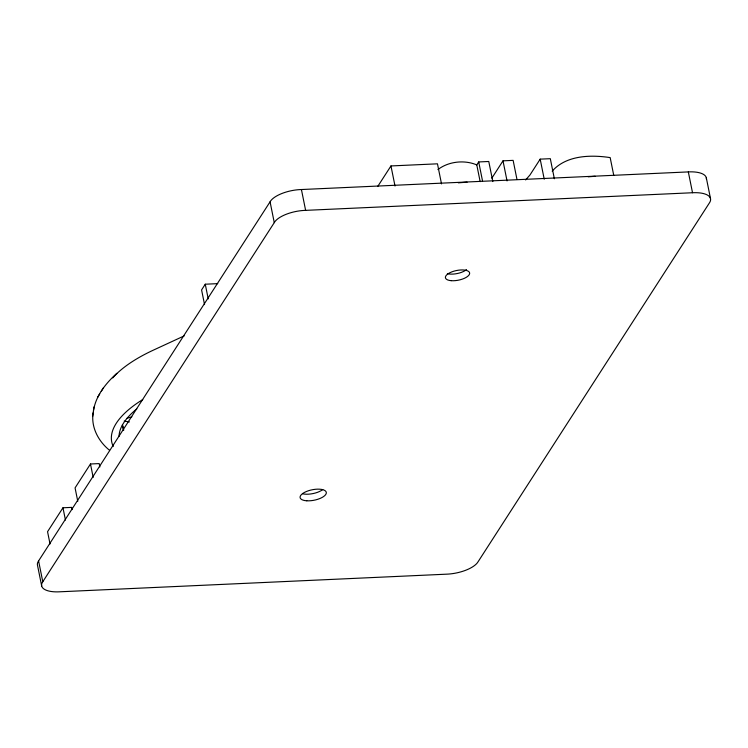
<?xml version="1.0" encoding="UTF-8"?>
<svg xmlns="http://www.w3.org/2000/svg" width="748" height="748" viewBox="0 0 748 748"><rect width="100%" height="100%" fill="white"/><g stroke="black" fill="none" stroke-linecap="round" stroke-linejoin="round"><path stroke-width="1.12" d="M93.481 410.661C95.781 395.72 105.917 383.257 116.819 373.317M109.535 450.259C98.465 441.423 90.817 427.145 93.154 412.784M92.621 416.552L94.005 406.949M97.623 397.347L99.746 393.859M101.27 391.335L103.308 387.969M217.733 283.642L205.261 284.212L201.586 289.915L204.55 304.614M99.858 466.939L99.175 463.592L90.48 463.984L75.071 487.892L77.773 501.291M72.117 509.622L71.668 507.387L62.963 507.78L47.554 531.688L50.032 543.964M41.673 585.974L37.475 565.142A25.011 9.976 -11.4 0 1 38.587 560.907L270.075 201.81A24.544 9.789 -11.4 0 1 301.425 189.534L688.328 171.909A25.254 10.07 -11.4 0 1 706.402 179.109M42.786 581.729L274.273 222.633A24.544 9.789 -11.4 0 1 305.623 210.366L692.526 192.741A25.254 10.07 -11.4 0 1 709.478 202.811L477.981 561.907A25.17 10.042 -11.4 0 1 446.631 574.174L59.728 591.799A25.011 9.976 -11.4 0 1 42.786 581.729L38.587 560.907M377.74 186.448L390.961 165.944L437.468 163.821L441.516 183.905M480.16 181.642L476.785 164.906L478.701 161.942L488.771 161.484L492.82 181.568M491.857 178.118L503.002 160.839L513.128 160.371L516.952 179.342M554.361 178.763L550.313 158.679L540.187 159.146L529.967 174.995L525.629 179.95M552.174 171.161C566.208 155.229 590.565 154.63 610.172 157.604L613.771 175.453M437.907 169.572C448.566 161.409 464.377 159.661 476.785 164.906M184.186 335.899L153.452 350.101A121.213 48.34 -11.4 0 0 112.724 377.918M127.029 418.282L131.872 416.804M458.337 182.839L467.089 182.157M588.199 176.818L595.146 176.276M129.413 421.928L124.187 421.087M706.308 177.762L710.507 198.585M688.328 171.909L692.526 192.741M540.187 159.146L544.235 179.23M503.002 160.839L507.05 180.923M478.701 161.942L482.525 180.913M390.961 165.944L395.019 186.018M301.425 189.534L305.623 210.366M270.075 201.81L274.273 222.633M205.261 284.212L208.225 298.91M122.84 425.743L123.738 430.194M122.345 424.976L123.467 430.539M90.48 463.984L93.182 477.383M62.963 507.78L65.441 520.066M466.528 269.617A12.351 4.927 -11.4 0 1 447.36 273.656M322.734 489.594A13.352 5.32 -11.4 0 1 302.716 493.811M119.044 436.346A113.397 45.217 -11.4 0 1 136.819 408.885M113.247 446.509A121.213 48.34 -11.4 0 1 142.737 399.563M451.156 280.678A12.351 4.927 -11.4 0 0 469.66 273.431A12.351 4.927 -11.4 0 0 451.745 271.907A12.351 4.927 -11.4 0 0 451.156 280.678M306.802 500.795A13.352 5.32 -11.4 0 0 326.334 492.708A13.352 5.32 -11.4 0 0 306.484 491.473A13.352 5.32 -11.4 0 0 306.802 500.795"/></g></svg>
